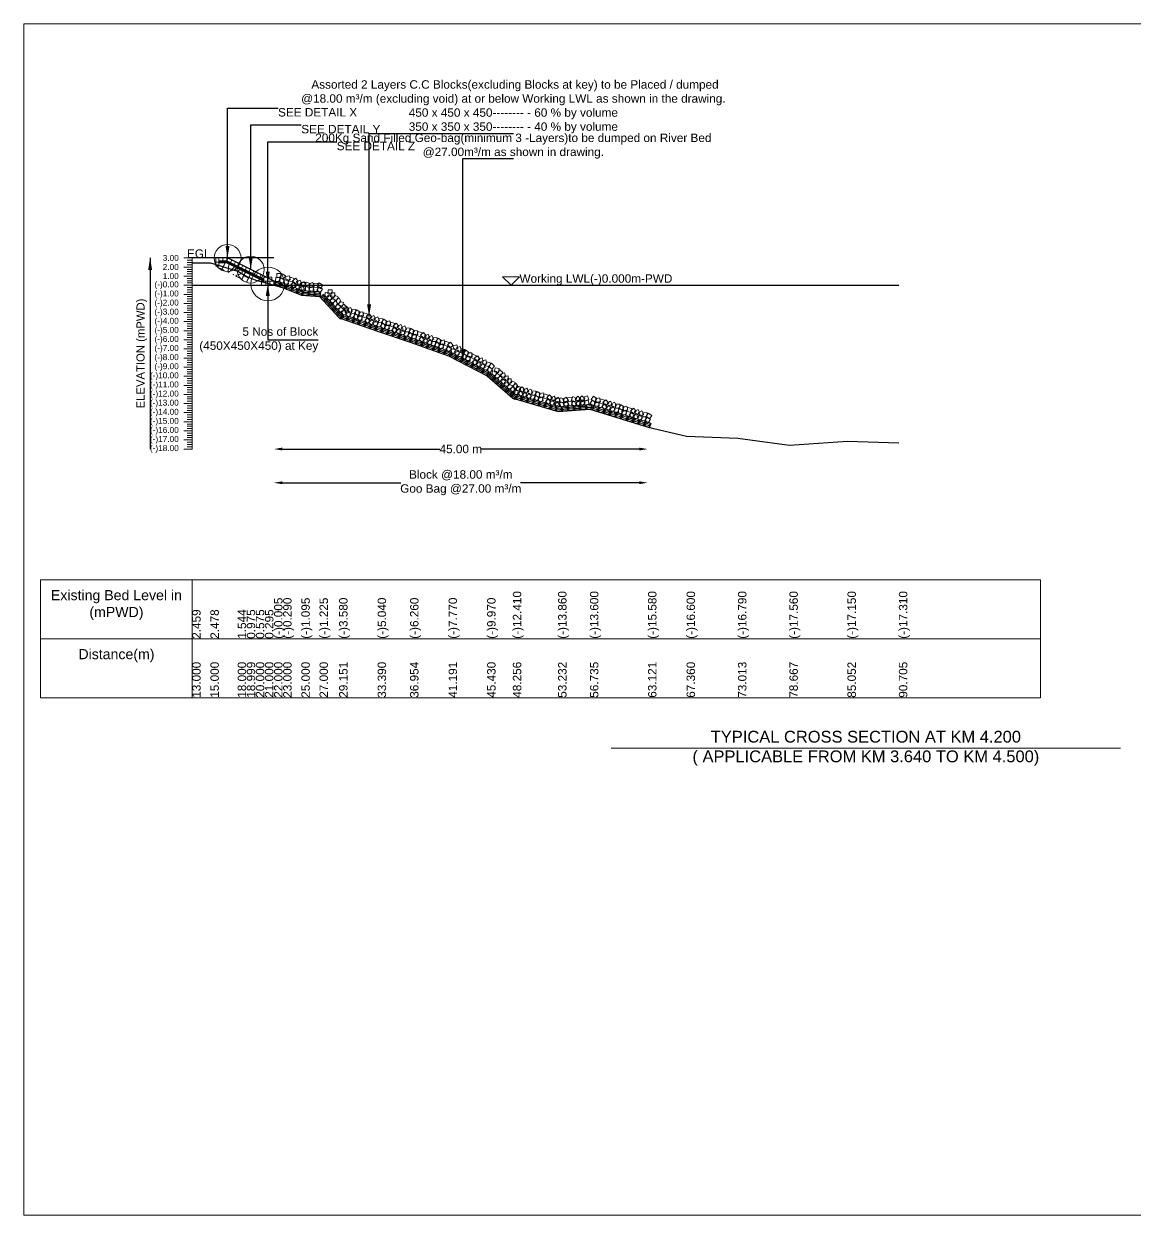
# Model space of a CAD drawing. Header units: inches. Extents: x 89000 to 845029, y -7071 to 0.
# Drawn here: x 295000 to 301599, y -7071 to 0 of the extents above; entities that cross this region are included whole.
import ezdxf

# ---------------------------------------------------------------- set-up
doc = ezdxf.new("R2010")
doc.units = ezdxf.units.IN
doc.header["$LTSCALE"] = 7
doc.header["$MEASUREMENT"] = 0
doc.header["$PDMODE"] = 3
for name, color, linetype, lineweight in [('Cross section Data Border', 7, 'Continuous', 9), ('Cross Section Labels', 7, 'Continuous', 9), ('Existing_Bed_Level for Xsection', 7, 'Continuous', 25), ('Long Section Labels', 7, 'Continuous', 9)]:
    doc.layers.add(name, color=color, linetype=linetype, lineweight=lineweight)
doc.styles.get("Standard").update_dxf_attribs({"font": 'arial.ttf'})
doc.dimstyles.new('Appron Lebeling Style', dxfattribs={"dimtxt": 50, "dimasz": 50, "dimexe": 0.18, "dimexo": 0.0625, "dimgap": 0.09, "dimtad": 0, "dimtih": 1, "dimtoh": 1, "dimdec": 4, "dimzin": 0, "dimdsep": 46, "dimtxsty": 'Standard', "dimcen": 0.09, "dimse1": 1, "dimse2": 1, "dimadec": 0, "dimazin": 0, "dimtfac": 1, "dimtdec": 4, "dimtofl": 0, "dimtmove": 0, "dimatfit": 3, "dimfxl": 1, "dimtolj": 1, "dimtzin": 0, "dimarcsym": 0})
doc.dimstyles.get("Standard").update_dxf_attribs({"dimtxt": 0.18, "dimasz": 0.18, "dimexe": 0.18, "dimexo": 0.0625, "dimgap": 0.09, "dimtad": 0, "dimtih": 1, "dimtoh": 1, "dimdec": 4, "dimzin": 0, "dimdsep": 46, "dimtxsty": 'Standard', "dimcen": 0.09, "dimadec": 0, "dimazin": 0, "dimtfac": 1, "dimtdec": 4, "dimtofl": 0, "dimtmove": 0, "dimatfit": 3, "dimfxl": 1, "dimtolj": 1, "dimtzin": 0, "dimarcsym": 0})

# ---------------------------------------------------------------- blocks, each defined once
blk = doc.blocks.new('*D65')
at = {"layer": 'Cross Section Labels', "color": 0, "lineweight": -2, "transparency": 16777216}
for p, q in [((296535.1, -2523.8), (297471, -2523.8)), ((298654.1, -2523.8), (297718.2, -2523.8))]:
    blk.add_line(p, q, dxfattribs=at)
at = {"layer": 'Cross Section Labels', "color": 0, "transparency": 16777216}
for points in [[(296535.1, -2515.4), (296535.1, -2532.1), (296485.1, -2523.8)], [(298654.1, -2515.4), (298654.1, -2532.1), (298704.1, -2523.8)]]:
    blk.add_solid(points, dxfattribs=at)
at = {"layer": 'Defpoints', "color": 0, "transparency": 16777216}
for p in [(296485.1, -1551.8), (298704.1, -2392.3), (298704.1, -2523.8)]:
    blk.add_point(p, dxfattribs=at)
at = {"layer": 'Cross Section Labels', "color": 0, "transparency": 16777216, "insert": (297594.6, -2523.8), "char_height": 50, "attachment_point": 5}
blk.add_mtext('\\A1;45.00 m', dxfattribs=at)
blk = doc.blocks.new('*D66')
at = {"layer": 'Cross Section Labels', "color": 0, "lineweight": -2, "transparency": 16777216}
for p, q in [((296535.1, -2723.8), (297239, -2723.8)), ((298654.1, -2723.8), (297950.2, -2723.8))]:
    blk.add_line(p, q, dxfattribs=at)
at = {"layer": 'Cross Section Labels', "color": 0, "transparency": 16777216}
for points in [[(296535.1, -2715.4), (296535.1, -2732.1), (296485.1, -2723.8)], [(298654.1, -2715.4), (298654.1, -2732.1), (298704.1, -2723.8)]]:
    blk.add_solid(points, dxfattribs=at)
at = {"layer": 'Defpoints', "color": 0, "transparency": 16777216}
for p in [(296485.1, -1551.8), (298704.1, -2392.3), (298704.1, -2723.8)]:
    blk.add_point(p, dxfattribs=at)
at = {"layer": 'Cross Section Labels', "color": 0, "transparency": 16777216, "insert": (297594.6, -2723.8), "char_height": 50, "attachment_point": 5}
blk.add_mtext('\\A1;Block @18.00 m³/m ^JGoo Bag @27.00 m³/m ', dxfattribs=at)

msp = doc.modelspace()

# ---------------------------------------------------------------- linework, layer by layer
at = {"layer": 'Cross section Data Border'}
msp.add_lwpolyline([(295100, -3300), (301036.50178, -3300), (301036.50178, -4000), (295100, -4000)], close=True, dxfattribs=at)
for points in [[(296000, -3300), (296000, -4000)], [(295100, -3650), (301036.50178, -3650)]]:
    msp.add_lwpolyline(points, dxfattribs=at)
at = {"layer": 'Cross Section Labels'}
for points in [[(295000, 0), (305000, 0), (305000, -7071), (295000, -7071)], [(297893.0792, -1551.76), (297943.0792, -1501.76), (297843.0792, -1501.76)]]:
    msp.add_lwpolyline(points, close=True, dxfattribs=at)
msp.add_lwpolyline([(298488, -4300), (300000, -4300), (301512, -4300)], dxfattribs=at)
for centre, radius in [((296209.6792, -1389.76), 80), ((296347.3792, -1458.61), 80), ((296448.6292, -1543.66), 100)]:
    msp.add_circle(centre, radius, dxfattribs=at)
at = {"layer": 'Existing_Bed_Level for Xsection'}
for points in [[(296485.0792, -1389.76), (296000, -1389.76)], [(296533.6792, -1551.76), (296213.09976, -1391.47028), (296209.6792, -1389.76), (296205.8549, -1389.76), (296157.2549, -1389.76)], [(296157.2549, -1405.96), (296205.8549, -1405.96), (296424.3292, -1515.19715)], [(296157.2549, -1411.36), (296204.58013, -1411.36), (296424.3292, -1521.23453)], [(296000, -1418.974), (296107.99087, -1417.948), (296269.99705, -1468.384), (296323.97262, -1499.11), (296377.98792, -1520.71), (296432.00322, -1535.83), (296485.97879, -1552.03), (296539.99409, -1567.42), (296647.98497, -1610.89), (296755.97584, -1617.91), (296872.13984, -1745.08), (297101.06518, -1823.92), (297293.50124, -1889.8), (297522.32215, -1971.34), (297751.19564, -2090.14), (297903.80034, -2221.9), (298172.53332, -2300.2), (298361.69239, -2286.16), (298706.55083, -2393.08), (298935.4654, -2448.16), (299240.71882, -2458.42), (299546.00339, -2500), (299890.82271, -2477.86), (300196.0708, -2486.5)], [(296157.2549, -1416.76), (296203.30537, -1416.76), (296424.3292, -1527.27192)], [(296000, -1551.76), (300196.0708, -1551.76)]]:
    msp.add_lwpolyline(points, dxfattribs=at)
at = {"layer": 'Long Section Labels'}
for points in [[(296000, -1389.76), (295950, -1389.76)], [(296000, -1403.26), (295970, -1403.26)], [(296000, -2523.76), (296000, -2469.76), (296000, -2415.76), (296000, -2361.76), (296000, -2307.76), (296000, -2253.76), (296000, -2199.76), (296000, -2145.76), (296000, -2091.76), (296000, -2037.76), (296000, -1983.76), (296000, -1929.76), (296000, -1875.76), (296000, -1821.76), (296000, -1767.76), (296000, -1713.76), (296000, -1659.76), (296000, -1605.76), (296000, -1551.76), (296000, -1497.76), (296000, -1443.76), (296000, -1389.76)], [(296000, -1443.76), (295950, -1443.76)], [(296000, -1416.76), (295970, -1416.76)], [(296000, -1430.26), (295970, -1430.26)], [(296000, -1457.26), (295970, -1457.26)], [(296000, -1470.76), (295970, -1470.76)], [(296000, -1484.26), (295970, -1484.26)], [(296000, -1497.76), (295950, -1497.76)], [(296000, -1551.76), (295950, -1551.76)], [(296000, -1511.26), (295970, -1511.26)], [(296000, -1524.76), (295970, -1524.76)], [(296000, -1538.26), (295970, -1538.26)], [(296000, -1605.76), (295950, -1605.76)], [(296000, -1565.26), (295970, -1565.26)], [(296000, -1578.76), (295970, -1578.76)], [(296000, -1592.26), (295970, -1592.26)], [(296000, -1619.26), (295970, -1619.26)], [(296000, -1659.76), (295950, -1659.76)], [(296000, -1632.76), (295970, -1632.76)], [(296000, -1646.26), (295970, -1646.26)], [(296000, -1673.26), (295970, -1673.26)], [(296000, -1686.76), (295970, -1686.76)], [(296000, -1713.76), (295950, -1713.76)], [(296000, -1700.26), (295970, -1700.26)], [(296000, -1727.26), (295970, -1727.26)], [(296000, -1740.76), (295970, -1740.76)], [(296000, -1754.26), (295970, -1754.26)], [(296000, -1767.76), (295950, -1767.76)], [(296000, -1821.76), (295950, -1821.76)], [(296000, -1781.26), (295970, -1781.26)], [(296000, -1794.76), (295970, -1794.76)], [(296000, -1808.26), (295970, -1808.26)], [(296000, -1835.26), (295970, -1835.26)], [(296000, -1875.76), (295950, -1875.76)], [(296000, -1848.76), (295970, -1848.76)], [(296000, -1862.26), (295970, -1862.26)], [(296000, -1889.26), (295970, -1889.26)], [(296000, -1902.76), (295970, -1902.76)], [(296000, -1929.76), (295950, -1929.76)], [(296000, -1916.26), (295970, -1916.26)], [(296000, -1943.26), (295970, -1943.26)], [(296000, -1956.76), (295970, -1956.76)], [(296000, -1970.26), (295970, -1970.26)], [(296000, -1983.76), (295950, -1983.76)], [(296000, -2037.76), (295950, -2037.76)], [(296000, -1997.26), (295970, -1997.26)], [(296000, -2010.76), (295970, -2010.76)], [(296000, -2024.26), (295970, -2024.26)], [(296000, -2091.76), (295950, -2091.76)], [(296000, -2051.26), (295970, -2051.26)], [(296000, -2064.76), (295970, -2064.76)], [(296000, -2078.26), (295970, -2078.26)], [(296000, -2105.26), (295970, -2105.26)], [(296000, -2118.76), (295970, -2118.76)], [(296000, -2145.76), (295950, -2145.76)], [(296000, -2132.26), (295970, -2132.26)], [(296000, -2159.26), (295970, -2159.26)], [(296000, -2172.76), (295970, -2172.76)], [(296000, -2186.26), (295970, -2186.26)], [(296000, -2199.76), (295950, -2199.76)], [(296000, -2253.76), (295950, -2253.76)], [(296000, -2213.26), (295970, -2213.26)], [(296000, -2226.76), (295970, -2226.76)], [(296000, -2240.26), (295970, -2240.26)], [(296000, -2307.76), (295950, -2307.76)], [(296000, -2267.26), (295970, -2267.26)], [(296000, -2280.76), (295970, -2280.76)], [(296000, -2294.26), (295970, -2294.26)], [(296000, -2321.26), (295970, -2321.26)], [(296000, -2361.76), (295950, -2361.76)], [(296000, -2334.76), (295970, -2334.76)], [(296000, -2348.26), (295970, -2348.26)], [(296000, -2375.26), (295970, -2375.26)], [(296000, -2388.76), (295970, -2388.76)], [(296000, -2402.26), (295970, -2402.26)], [(296000, -2415.76), (295950, -2415.76)], [(296000, -2469.76), (295950, -2469.76)], [(296000, -2429.26), (295970, -2429.26)], [(296000, -2442.76), (295970, -2442.76)], [(296000, -2456.26), (295970, -2456.26)], [(296000, -2523.76), (295950, -2523.76)], [(296000, -2483.26), (295970, -2483.26)], [(296000, -2496.76), (295970, -2496.76)], [(296000, -2510.26), (295970, -2510.26)]]:
    msp.add_lwpolyline(points, dxfattribs=at)
for points in [[(296157.2549, -1389.76), (296141.0549, -1389.76), (296141.0549, -1414.06), (296157.2549, -1414.06)], [(296157.2549, -1414.06), (296141.0549, -1414.06), (296141.0549, -1438.36), (296157.2549, -1438.36)], [(296181.5549, -1389.76), (296157.2549, -1389.76), (296157.2549, -1405.96), (296181.5549, -1405.96)], [(296205.8549, -1389.76), (296181.5549, -1389.76), (296181.5549, -1405.96), (296205.8549, -1405.96)], [(296234.83434, -1402.33757), (296213.09976, -1391.47028), (296205.8549, -1405.96), (296227.58948, -1416.82729)], [(296256.56892, -1413.20486), (296234.83434, -1402.33757), (296227.58948, -1416.82729), (296249.32406, -1427.69458)], [(296278.3035, -1424.07215), (296256.56892, -1413.20486), (296249.32406, -1427.69458), (296271.05864, -1438.56187)], [(296300.03808, -1434.93944), (296278.3035, -1424.07215), (296271.05864, -1438.56187), (296292.79322, -1449.42916)], [(296321.77266, -1445.80673), (296300.03808, -1434.93944), (296292.79322, -1449.42916), (296314.5278, -1460.29645)], [(296343.50724, -1456.67402), (296321.77266, -1445.80673), (296314.5278, -1460.29645), (296336.26238, -1471.16374)], [(296365.24183, -1467.54131), (296343.50724, -1456.67402), (296336.26238, -1471.16374), (296357.99697, -1482.03103)], [(296386.97641, -1478.4086), (296365.24183, -1467.54131), (296357.99697, -1482.03103), (296379.73155, -1492.89832)], [(296408.71099, -1489.27589), (296386.97641, -1478.4086), (296379.73155, -1492.89832), (296401.46613, -1503.76561)], [(296526.63227, -1481.60166), (296502.33521, -1481.22345), (296501.95701, -1505.52051), (296526.25407, -1505.89871)], [(296554.33067, -1496.03796), (296533.48291, -1483.55353), (296520.99848, -1504.40129), (296541.84624, -1516.88572)], [(296430.44557, -1500.14318), (296408.71099, -1489.27589), (296401.46613, -1503.76561), (296423.20071, -1514.6329)], [(296436.4792, -1527.46), (296412.1792, -1527.46), (296412.1792, -1551.76), (296436.4792, -1551.76)], [(296448.6292, -1503.16), (296424.3292, -1503.16), (296424.3292, -1527.46), (296448.6292, -1527.46)], [(296460.7792, -1527.46), (296436.4792, -1527.46), (296436.4792, -1551.76), (296460.7792, -1551.76)], [(296472.9292, -1503.16), (296448.6292, -1503.16), (296448.6292, -1527.46), (296472.9292, -1527.46)], [(296485.0792, -1527.46), (296460.7792, -1527.46), (296460.7792, -1551.76), (296485.0792, -1551.76)], [(296519.97372, -1504.97159), (296495.67667, -1504.59339), (296495.29847, -1528.89044), (296519.59552, -1529.26865)], [(296547.67212, -1519.40789), (296526.82436, -1506.92347), (296514.33993, -1527.77123), (296535.18769, -1540.25565)], [(296568.52845, -1518.23263), (296544.46726, -1521.63101), (296547.86564, -1545.6922), (296571.92684, -1542.29382)], [(296577.60247, -1495.6904), (296553.54128, -1499.08878), (296556.93966, -1523.14997), (296581.00085, -1519.75159)], [(296596.5474, -1534.30232), (296574.00517, -1525.22831), (296564.93116, -1547.77054), (296587.47339, -1556.84456)], [(296605.62142, -1511.76009), (296583.07919, -1502.68608), (296574.00517, -1525.22831), (296596.5474, -1534.30232)], [(296620.34004, -1552.17239), (296605.34345, -1533.05192), (296586.22298, -1548.04851), (296601.21957, -1567.16898)], [(296629.41406, -1529.63015), (296614.41747, -1510.50969), (296595.297, -1525.50628), (296610.29359, -1544.62674)], [(296632.24639, -1543.24725), (296609.88654, -1552.76182), (296619.4011, -1575.12167), (296641.76096, -1565.60711)], [(296641.32041, -1520.70502), (296618.96055, -1530.21959), (296628.47512, -1552.57944), (296650.83497, -1543.06487)], [(296664.3083, -1574.66843), (296654.77593, -1552.31616), (296632.42366, -1561.84853), (296641.95603, -1584.2008)], [(296673.38231, -1552.1262), (296663.84994, -1529.77393), (296641.49767, -1539.30629), (296651.03004, -1561.65856)], [(296670.38733, -1533.30743), (296646.55774, -1538.06567), (296651.31599, -1561.89526), (296675.14557, -1557.13702)], [(296700.50862, -1541.57278), (296677.4956, -1533.76951), (296669.69233, -1556.78253), (296692.70535, -1564.5858)], [(296714.87352, -1534.4835), (296693.07883, -1545.22974), (296703.82507, -1567.02442), (296725.61976, -1556.27818)], [(296746.51068, -1540.99401), (296722.26186, -1539.4177), (296720.68555, -1563.66652), (296744.93437, -1565.24283)], [(296774.69566, -1550.53528), (296754.47564, -1537.05785), (296740.99822, -1557.27787), (296761.21823, -1570.75529)], [(296668.81102, -1557.55625), (296644.98144, -1562.31449), (296649.73968, -1586.14408), (296673.56927, -1581.38584)], [(296698.93231, -1565.8216), (296675.9193, -1558.01833), (296668.11603, -1581.03135), (296691.12905, -1588.83462)], [(296713.29721, -1558.73232), (296691.50253, -1569.47856), (296702.24877, -1591.27324), (296724.04345, -1580.527)], [(296744.93437, -1565.24283), (296720.68555, -1563.66652), (296719.10925, -1587.91534), (296743.35807, -1589.49165)], [(296773.11935, -1574.7841), (296752.89934, -1561.30667), (296739.42191, -1581.52669), (296759.64192, -1595.00411)], [(296812.81943, -1595.81281), (296788.54469, -1594.70518), (296787.43706, -1618.97992), (296811.7118, -1620.08756)], [(296828.11067, -1638.01985), (296829.19897, -1613.74424), (296804.92336, -1612.65593), (296803.83505, -1636.93155)], [(296830.76096, -1579.42405), (296806.48622, -1578.31641), (296805.37859, -1602.59116), (296829.65333, -1603.69879)], [(296846.0522, -1621.63109), (296847.1405, -1597.35547), (296822.86488, -1596.26717), (296821.77658, -1620.54279)], [(296867.62776, -1623.19455), (296847.1512, -1610.11019), (296834.06685, -1630.58676), (296854.54341, -1643.67111)], [(296849.68624, -1639.58331), (296829.20967, -1626.49896), (296816.12532, -1646.97553), (296836.60189, -1660.05988)], [(296865.67282, -1666.41682), (296854.49042, -1644.84267), (296832.91627, -1656.02507), (296844.09867, -1677.59922)], [(296880.94169, -1671.2614), (296857.78224, -1663.90409), (296850.42494, -1687.06354), (296873.58439, -1694.42085)], [(296883.61435, -1650.02806), (296872.43195, -1628.4539), (296850.8578, -1639.6363), (296862.04019, -1661.21045)], [(296899.23722, -1697.88038), (296882.84846, -1679.93885), (296864.90693, -1696.32762), (296881.2957, -1714.26914)], [(296898.88321, -1654.87263), (296875.72376, -1647.51533), (296868.36646, -1670.67478), (296891.52591, -1678.03208)], [(296917.17875, -1681.49161), (296900.78998, -1663.55008), (296882.84846, -1679.93885), (296899.23722, -1697.88038)], [(296917.37101, -1674.80563), (296895.52546, -1685.4481), (296906.16793, -1707.29364), (296928.01348, -1696.65117)], [(296930.88517, -1707.90302), (296925.64864, -1684.17395), (296901.91957, -1689.41049), (296907.1561, -1713.13956)], [(296950.99358, -1704.55086), (296940.33372, -1682.71379), (296918.49665, -1693.37366), (296929.15652, -1715.21072)], [(296970.68709, -1695.60016), (296946.44604, -1693.90855), (296944.75443, -1718.1496), (296968.99548, -1719.84121)], [(296912.94365, -1724.29179), (296907.70711, -1700.56272), (296883.97804, -1705.79925), (296889.21458, -1729.52832)], [(296909.45838, -1697.78127), (296887.61284, -1708.42374), (296898.25531, -1730.26929), (296920.10085, -1719.62682)], [(296943.08096, -1727.52651), (296932.42109, -1705.68944), (296910.58403, -1716.3493), (296921.24389, -1738.18637)], [(296962.77447, -1718.57581), (296938.53342, -1716.8842), (296936.84181, -1741.12525), (296961.08286, -1742.81686)], [(296989.65163, -1734.48889), (296969.50953, -1720.89531), (296955.91594, -1741.03741), (296976.05805, -1754.631)], [(296997.56426, -1711.51324), (296977.42215, -1697.91966), (296963.82857, -1718.06177), (296983.97067, -1731.65535)], [(297005.37722, -1731.43698), (296981.52064, -1736.05799), (296986.14165, -1759.91457), (297009.99823, -1755.29356)], [(297013.28984, -1708.46134), (296989.43327, -1713.08234), (296994.05427, -1736.93892), (297017.91085, -1732.31791)], [(297034.17922, -1746.05689), (297011.20357, -1738.14426), (297003.29095, -1761.11991), (297026.2666, -1769.03253)], [(297042.09184, -1723.08124), (297019.11619, -1715.16862), (297011.20357, -1738.14426), (297034.17922, -1746.05689)], [(297058.85222, -1762.69035), (297042.90005, -1744.35954), (297024.56925, -1760.3117), (297040.52141, -1778.64251)], [(297066.76484, -1739.7147), (297050.81268, -1721.38389), (297032.48187, -1737.33605), (297048.43403, -1755.66686)], [(297070.28792, -1753.16964), (297048.44237, -1763.81211), (297059.08484, -1785.65765), (297080.93039, -1775.01518)], [(297078.20054, -1730.19399), (297056.355, -1740.83646), (297066.99746, -1762.68201), (297088.84301, -1752.03954)], [(297103.91049, -1782.91487), (297093.25063, -1761.07781), (297071.41356, -1771.73767), (297082.07343, -1793.57473)], [(297111.82311, -1759.93922), (297101.16325, -1738.10216), (297079.32619, -1748.76202), (297089.98605, -1770.59908)], [(297131.51663, -1750.98853), (297107.27558, -1749.29692), (297105.58397, -1773.53796), (297129.82502, -1775.22957)], [(297158.28943, -1766.79687), (297138.1225, -1753.24014), (297124.56577, -1773.40707), (297144.7327, -1786.9638)], [(297174.00941, -1763.71621), (297150.16132, -1768.38083), (297154.82595, -1792.22892), (297178.67403, -1787.5643)], [(297123.604, -1773.96417), (297099.36295, -1772.27256), (297097.67135, -1796.51361), (297121.91239, -1798.20522)], [(297150.41883, -1789.78695), (297130.2519, -1776.23022), (297116.69517, -1796.39715), (297136.8621, -1809.95388)], [(297166.13881, -1786.70629), (297142.29073, -1791.37091), (297146.95535, -1815.219), (297170.80344, -1810.55438)], [(297194.9675, -1801.2735), (297171.97742, -1793.4029), (297164.10682, -1816.39298), (297187.0969, -1824.26358)], [(297202.83809, -1778.28342), (297179.84801, -1770.41282), (297171.97742, -1793.4029), (297194.9675, -1801.2735)], [(297219.67087, -1817.86181), (297203.68521, -1799.5602), (297185.38361, -1815.54586), (297201.36926, -1833.84747)], [(297227.54147, -1794.87173), (297211.55581, -1776.57013), (297193.2542, -1792.55578), (297209.23986, -1810.85739)], [(297231.08914, -1808.32021), (297209.26309, -1819.00261), (297219.94549, -1840.82865), (297241.77154, -1830.14625)], [(297238.95974, -1785.33013), (297217.13369, -1796.01253), (297227.81609, -1817.83858), (297249.64214, -1807.15618)], [(297264.76605, -1838.0039), (297254.06627, -1816.18637), (297232.24874, -1826.88615), (297242.94852, -1848.70368)], [(297272.63665, -1815.01383), (297261.93687, -1793.19629), (297240.11934, -1803.89607), (297250.81911, -1825.7136)], [(297284.44317, -1829.01721), (297260.19906, -1827.36993), (297258.55179, -1851.61403), (297282.79589, -1853.26131)], [(297292.31376, -1806.02713), (297268.06966, -1804.37985), (297266.42238, -1828.62396), (297290.66648, -1830.27123)], [(297311.34938, -1844.88112), (297291.18245, -1831.32439), (297277.62572, -1851.49132), (297297.79266, -1865.04805)], [(297319.21998, -1821.89104), (297299.05305, -1808.33431), (297285.49632, -1828.50124), (297305.66325, -1842.05797)], [(297335.82253, -1819.33297), (297311.91809, -1823.69966), (297316.28478, -1847.60409), (297340.18922, -1843.2374)], [(297364.4672, -1834.25876), (297341.57712, -1826.10191), (297333.42027, -1848.99199), (297356.31035, -1857.14884)], [(297388.96166, -1851.15402), (297373.20562, -1832.65438), (297354.70597, -1848.41043), (297370.46202, -1866.91007)], [(297327.66568, -1842.22305), (297303.76124, -1846.58974), (297308.12793, -1870.49417), (297332.03237, -1866.12748)], [(297356.31035, -1857.14884), (297333.42027, -1848.99199), (297325.26342, -1871.88208), (297348.1535, -1880.03892)], [(297380.80482, -1874.04411), (297365.04877, -1855.54446), (297346.54912, -1871.30051), (297362.30517, -1889.80015)], [(297392.34126, -1864.64572), (297370.38362, -1875.05495), (297380.79284, -1897.01259), (297402.75048, -1886.60336)], [(297400.4981, -1841.75564), (297378.54046, -1852.16487), (297388.94969, -1874.12251), (297410.90733, -1863.71328)], [(297425.64516, -1894.74732), (297415.21845, -1872.79797), (297393.26911, -1883.22468), (297403.69582, -1905.17403)], [(297433.80201, -1871.85724), (297423.3753, -1849.90789), (297401.42595, -1860.3346), (297411.85266, -1882.28395)], [(297445.43287, -1886.00685), (297421.21121, -1884.05719), (297419.26155, -1908.27885), (297443.48321, -1910.22851)], [(297453.58972, -1863.11677), (297429.36806, -1861.16711), (297427.4184, -1885.38877), (297451.64006, -1887.33843)], [(297472.13905, -1902.20525), (297452.14285, -1888.39794), (297438.33554, -1908.39414), (297458.33174, -1922.20145)], [(297480.2959, -1879.31517), (297460.2997, -1865.50786), (297446.49239, -1885.50406), (297466.48859, -1899.31137)], [(297487.89625, -1899.32098), (297463.99181, -1903.68767), (297468.35851, -1927.59211), (297492.26294, -1923.22542)], [(297496.0531, -1876.4309), (297472.14866, -1880.79759), (297476.51535, -1904.70203), (297500.41979, -1900.33533)], [(297516.54092, -1914.24677), (297493.65084, -1906.08993), (297485.49399, -1928.98001), (297508.38408, -1937.13686)], [(297524.69777, -1891.35669), (297501.80769, -1883.19985), (297493.65084, -1906.08993), (297516.54092, -1914.24677)], [(297549.19224, -1908.25196), (297533.43619, -1889.75231), (297514.93654, -1905.50836), (297530.69259, -1924.00801)], [(297570.23267, -1904.75227), (297547.06309, -1912.07761), (297554.38843, -1935.24719), (297577.55801, -1927.92184)], [(297541.03539, -1931.14204), (297525.27934, -1912.64239), (297506.77969, -1928.39844), (297522.53574, -1946.89809)], [(297559.03769, -1926.31989), (297535.86811, -1933.64524), (297543.19345, -1956.81481), (297566.36303, -1949.48947)], [(297587.93696, -1960.6723), (297580.59317, -1937.50857), (297557.42943, -1944.85236), (297564.77322, -1968.0161)], [(297599.13194, -1939.10468), (297591.78815, -1915.94094), (297568.62441, -1923.28473), (297575.9682, -1946.44847)], [(297608.72977, -1954.70501), (297584.99852, -1949.47836), (297579.77187, -1973.20961), (297603.50312, -1978.43626)], [(297619.92475, -1933.13738), (297596.1935, -1927.91074), (297590.96685, -1951.64199), (297614.6981, -1956.86863)], [(297632.98404, -1974.38592), (297615.05208, -1957.98669), (297598.65285, -1975.91866), (297616.58481, -1992.31789)], [(297644.17902, -1952.8183), (297626.24706, -1936.41907), (297609.84783, -1954.35103), (297627.77979, -1970.75026)], [(297648.98712, -1973.67207), (297624.71088, -1974.74621), (297625.78502, -1999.02246), (297650.06126, -1997.94832)], [(297660.1821, -1952.10445), (297635.90585, -1953.17859), (297636.97999, -1977.45484), (297661.25624, -1976.3807)], [(297686.52998, -1970.7883), (297664.96235, -1959.59332), (297653.76737, -1981.16094), (297675.335, -1992.35592)], [(297708.4983, -1990.85872), (297695.40541, -1970.3876), (297674.9343, -1983.48048), (297688.02718, -2003.9516)], [(297675.335, -1992.35592), (297653.76737, -1981.16094), (297642.57239, -2002.72857), (297664.14002, -2013.92355)], [(297697.30332, -2012.42634), (297684.21044, -1991.95523), (297663.73932, -2005.04811), (297676.8322, -2025.51922)], [(297710.01106, -2004.68474), (297686.84148, -2012.01009), (297694.16683, -2035.17966), (297717.33641, -2027.85432)], [(297721.20604, -1983.11712), (297698.03646, -1990.44246), (297705.36181, -2013.61204), (297728.53138, -2006.2867)], [(297738.91033, -2039.03716), (297731.56654, -2015.87342), (297708.40281, -2023.21721), (297715.7466, -2046.38095)], [(297750.10531, -2017.46953), (297742.76152, -1994.30579), (297719.59778, -2001.64959), (297726.94158, -2024.81332)], [(297759.70314, -2033.06986), (297735.97189, -2027.84321), (297730.74525, -2051.57446), (297754.4765, -2056.80111)], [(297770.89812, -2011.50224), (297747.16687, -2006.27559), (297741.94023, -2030.00684), (297765.67147, -2035.23348)], [(297783.95742, -2052.75077), (297766.02545, -2036.35154), (297749.62622, -2054.28351), (297767.55819, -2070.68274)], [(297795.15239, -2031.18315), (297777.22043, -2014.78392), (297760.8212, -2032.71588), (297778.75317, -2049.11511)], [(297823.33269, -2045.95832), (297799.46644, -2041.38751), (297794.89564, -2065.25376), (297818.76188, -2069.82457)], [(297807.45214, -2064.35121), (297783.58589, -2059.7804), (297779.01509, -2083.64664), (297802.88133, -2088.21745)], [(297828.76321, -2088.62331), (297810.37033, -2072.74276), (297794.48978, -2091.13564), (297812.88266, -2107.01619)], [(297844.64376, -2070.23042), (297826.25088, -2054.34987), (297810.37033, -2072.74276), (297828.76321, -2088.62331)], [(297845.49277, -2113.23124), (297837.4906, -2090.28663), (297814.54599, -2098.2888), (297822.54816, -2121.23341)], [(297861.37332, -2094.83836), (297853.37115, -2071.89375), (297830.42654, -2079.89592), (297838.42871, -2102.84053)], [(297859.64669, -2108.63931), (297835.411, -2110.40615), (297837.17784, -2134.64183), (297861.41353, -2132.87499)], [(297875.52723, -2090.24643), (297851.29155, -2092.01327), (297853.05839, -2116.24895), (297877.29407, -2114.48211)], [(297895.6959, -2130.3523), (297893.90976, -2106.11803), (297869.67549, -2107.90417), (297871.46163, -2132.13844)], [(297917.30512, -2129.35686), (297895.42665, -2118.78224), (297884.85204, -2140.66071), (297906.73051, -2151.23533)], [(297879.81535, -2148.74518), (297878.02921, -2124.51092), (297853.79495, -2126.29706), (297855.58108, -2150.53132)], [(297901.42458, -2147.74974), (297879.5461, -2137.17513), (297868.97149, -2159.0536), (297890.84996, -2169.62821)], [(297920.46819, -2172.50755), (297906.81625, -2152.40495), (297886.71365, -2166.05689), (297900.36559, -2186.15949)], [(297936.34873, -2154.11466), (297922.69679, -2134.01206), (297902.59419, -2147.664), (297916.24613, -2167.7666)], [(297936.20233, -2175.51505), (297912.33608, -2170.94424), (297907.76527, -2194.81049), (297931.63152, -2199.38129)], [(297943.46033, -2179.45997), (297920.13045, -2172.6624), (297913.33289, -2195.99228), (297936.66276, -2202.78984)], [(297950.25789, -2156.13009), (297926.92801, -2149.33253), (297920.13045, -2172.6624), (297943.46033, -2179.45997)], [(297952.08288, -2157.12216), (297928.21663, -2152.55136), (297923.64582, -2176.4176), (297947.51207, -2180.98841)], [(297968.90535, -2194.88656), (297952.08936, -2177.34482), (297934.54762, -2194.16081), (297951.36361, -2211.70255)], [(297975.70291, -2171.55668), (297958.88692, -2154.01495), (297941.34518, -2170.83094), (297958.16117, -2188.37267)], [(297979.86953, -2184.82645), (297958.56156, -2196.50808), (297970.24319, -2217.81605), (297991.55116, -2206.13442)], [(297986.66709, -2161.49657), (297965.35912, -2173.1782), (297977.04075, -2194.48617), (297998.34872, -2182.80454)], [(298014.88486, -2212.91885), (298003.18627, -2191.62019), (297981.88761, -2203.31878), (297993.5862, -2224.61744)], [(298021.68243, -2189.58897), (298009.98383, -2168.29031), (297988.68517, -2179.9889), (298000.38377, -2201.28756)], [(298040.92229, -2179.70074), (298016.62791, -2179.17789), (298016.10506, -2203.47226), (298040.39944, -2203.99511)], [(298068.53425, -2194.30169), (298047.76118, -2181.69337), (298035.15286, -2202.46643), (298055.92592, -2215.07476)], [(298084.09471, -2190.4964), (298060.48821, -2196.26034), (298066.25215, -2219.86685), (298089.85865, -2214.1029)], [(298034.12473, -2203.03061), (298009.83035, -2202.50776), (298009.3075, -2226.80214), (298033.60188, -2227.32499)], [(298061.73668, -2217.63157), (298040.96362, -2205.02324), (298028.3553, -2225.79631), (298049.12836, -2238.40463)], [(298077.29715, -2213.82628), (298053.69064, -2219.59022), (298059.45459, -2243.19672), (298083.06109, -2237.43278)], [(298106.76946, -2227.04291), (298083.43959, -2220.24534), (298076.64202, -2243.57522), (298099.9719, -2250.37278)], [(298113.56703, -2203.71303), (298090.23715, -2196.91547), (298083.43959, -2220.24534), (298106.76946, -2227.04291)], [(298132.21448, -2242.4695), (298115.39849, -2224.92776), (298097.85676, -2241.74375), (298114.67275, -2259.28549)], [(298139.01205, -2219.13962), (298122.19605, -2201.59789), (298104.65432, -2218.41388), (298121.47031, -2235.95561)], [(298143.17867, -2232.40939), (298121.8707, -2244.09102), (298133.55233, -2265.39899), (298154.8603, -2253.71736)], [(298149.97623, -2209.07951), (298128.66826, -2220.76114), (298140.34989, -2242.06911), (298161.65786, -2230.38748)], [(298178.194, -2260.50179), (298166.49541, -2239.20313), (298145.19675, -2250.90172), (298156.89534, -2272.20038)], [(298184.99156, -2237.17191), (298173.29297, -2215.87325), (298151.99431, -2227.57184), (298163.6929, -2248.8705)], [(298176.70306, -2220.80118), (298153.76259, -2228.81522), (298161.77663, -2251.75569), (298184.7171, -2243.74165)], [(298178.50174, -2245.03452), (298155.56127, -2253.04856), (298163.57531, -2275.98903), (298186.51578, -2267.97499)], [(298207.67903, -2224.81336), (298183.8068, -2220.27391), (298179.26735, -2244.14614), (298203.13958, -2248.68559)], [(298209.4777, -2249.0467), (298185.60547, -2244.50725), (298181.06602, -2268.37948), (298204.93825, -2272.91893)], [(298220.92312, -2215.80214), (298200.82759, -2229.46448), (298214.48993, -2249.56001), (298234.58546, -2235.89767)], [(298222.7218, -2240.03548), (298202.62627, -2253.69782), (298216.28861, -2273.79335), (298236.38414, -2260.13101)], [(298253.1572, -2217.86639), (298228.92386, -2219.66507), (298230.72253, -2243.89841), (298254.95587, -2242.09973)], [(298254.95587, -2242.09973), (298230.72253, -2243.89841), (298232.52121, -2268.13175), (298256.75455, -2266.33307)], [(298282.39231, -2223.41048), (298260.49996, -2212.86462), (298249.9541, -2234.75696), (298271.84645, -2245.30283)], [(298284.19099, -2247.64382), (298262.29864, -2237.09796), (298251.75278, -2258.9903), (298273.64512, -2269.53617)], [(298289.14151, -2210.14898), (298273.27048, -2228.55008), (298291.67158, -2244.42111), (298307.54261, -2226.02001)], [(298290.94019, -2234.38232), (298275.06916, -2252.78342), (298293.47026, -2268.65445), (298309.34129, -2250.25335)], [(298331.77494, -2224.20769), (298313.36121, -2208.35132), (298297.50483, -2226.76505), (298315.91856, -2242.62142)], [(298333.57361, -2248.44103), (298315.15988, -2232.58466), (298299.30351, -2250.99839), (298317.71724, -2266.85476)], [(298346.33644, -2208.21044), (298323.39597, -2216.22448), (298331.41001, -2239.16495), (298354.35048, -2231.15091)], [(298348.13512, -2232.44378), (298325.19465, -2240.45782), (298333.20869, -2263.39829), (298356.14916, -2255.38425)], [(298396.09506, -2246.28071), (298375.54095, -2233.31853), (298362.57876, -2253.87265), (298383.13288, -2266.83483)], [(298403.29112, -2223.07065), (298382.737, -2210.10847), (298369.77482, -2230.66259), (298390.32894, -2243.62477)], [(298411.71841, -2242.74242), (298388.01667, -2248.1013), (298393.37554, -2271.80304), (298417.07728, -2266.44416)], [(298418.91446, -2219.53236), (298395.21272, -2224.89124), (298400.57159, -2248.59298), (298424.27333, -2243.2341)], [(298440.96009, -2256.46178), (298417.75003, -2249.26573), (298410.55398, -2272.47578), (298433.76403, -2279.67184)], [(298448.15614, -2233.25172), (298424.94608, -2226.05567), (298417.75003, -2249.26573), (298440.96009, -2256.46178)], [(298466.13722, -2272.32181), (298449.62407, -2254.4947), (298431.79696, -2271.00786), (298448.31011, -2288.83496)], [(298473.33327, -2249.11175), (298456.82012, -2231.28465), (298438.99301, -2247.7978), (298455.50616, -2265.62491)], [(298477.27206, -2262.45092), (298455.76719, -2273.76597), (298467.08224, -2295.27085), (298488.58711, -2283.9558)], [(298484.46811, -2239.24087), (298462.96324, -2250.55592), (298474.27829, -2272.06079), (298495.78316, -2260.74574)], [(298518.99727, -2267.92872), (298507.6651, -2246.43287), (298486.16925, -2257.76504), (298497.50142, -2279.2609)], [(298538.40364, -2258.37139), (298514.12178, -2257.43262), (298513.183, -2281.71447), (298537.46486, -2282.65325)], [(298565.76153, -2273.44302), (298545.20741, -2260.48084), (298532.24523, -2281.03495), (298552.79935, -2293.99714)], [(298511.80122, -2291.13878), (298500.46905, -2269.64292), (298478.97319, -2280.9751), (298490.30537, -2302.47095)], [(298531.20758, -2281.58145), (298506.92573, -2280.64267), (298505.98695, -2304.92453), (298530.26881, -2305.86331)], [(298558.56548, -2296.65308), (298538.01136, -2283.69089), (298525.04917, -2304.24501), (298545.60329, -2317.2072)], [(298574.18882, -2293.11479), (298550.48708, -2298.47366), (298555.84595, -2322.1754), (298579.54769, -2316.81653)], [(298581.38487, -2269.90473), (298557.68313, -2275.26361), (298563.042, -2298.96535), (298586.74374, -2293.60647)], [(298603.4305, -2306.83415), (298580.22044, -2299.63809), (298573.02439, -2322.84815), (298596.23445, -2330.04421)], [(298610.62655, -2283.62409), (298587.41649, -2276.42804), (298580.22044, -2299.63809), (298603.4305, -2306.83415)], [(298628.60763, -2322.69418), (298612.09448, -2304.86707), (298594.26737, -2321.38022), (298610.78052, -2339.20733)], [(298635.80368, -2299.48412), (298619.29053, -2281.65701), (298601.46342, -2298.17017), (298617.97658, -2315.99727)], [(298639.74247, -2312.82329), (298618.2376, -2324.13834), (298629.55265, -2345.64322), (298651.05752, -2334.32817)], [(298646.93852, -2289.61323), (298625.43365, -2300.92828), (298636.7487, -2322.43316), (298658.25358, -2311.11811)], [(298674.27163, -2341.51115), (298662.93946, -2320.01529), (298641.4436, -2331.34747), (298652.77578, -2352.84332)], [(298681.46769, -2318.30109), (298670.13551, -2296.80523), (298648.63966, -2308.13741), (298659.97183, -2329.63326)], [(298693.678, -2331.95382), (298669.39614, -2331.01504), (298668.45736, -2355.2969), (298692.73922, -2356.23568)], [(298700.87405, -2308.74376), (298676.59219, -2307.80498), (298675.65341, -2332.08684), (298699.93527, -2333.02562)], [(298728.23194, -2323.81539), (298707.67782, -2310.8532), (298694.71564, -2331.40732), (298715.26976, -2344.36951)], [(298721.03589, -2347.02544), (298700.48177, -2334.06326), (298687.51959, -2354.61738), (298708.07371, -2367.57956)]]:
    msp.add_lwpolyline(points, close=True, dxfattribs=at)
for centre, major_axis in [((296503.61659, -1552.28268), (17.28336, -4.92436)), ((296506.13204, -1543.45404), (17.28336, -4.92436)), ((296508.64749, -1534.6254), (17.28336, -4.92436)), ((296538.18332, -1562.13141), (17.28336, -4.92436)), ((296540.69877, -1553.30276), (17.28336, -4.92436)), ((296543.21422, -1544.47412), (17.28336, -4.92436)), ((296578.94665, -1558.36016), (16.67123, -6.71074)), ((296572.09072, -1575.39207), (16.67123, -6.71074)), ((296575.51868, -1566.87612), (16.67123, -6.71074)), ((296605.43319, -1588.81355), (16.67123, -6.71074)), ((296608.86115, -1580.2976), (16.67123, -6.71074)), ((296612.28911, -1571.78164), (16.67123, -6.71074)), ((296638.77566, -1602.23503), (16.67123, -6.71074)), ((296642.20362, -1593.71907), (16.67123, -6.71074)), ((296645.63158, -1585.20312), (16.67123, -6.71074)), ((296672.39916, -1607.87737), (17.93335, -1.16577)), ((296672.99465, -1598.7167), (17.93335, -1.16577)), ((296673.59015, -1589.55604), (17.93335, -1.16577)), ((296708.26586, -1610.2089), (17.93335, -1.16577)), ((296708.86135, -1601.04824), (17.93335, -1.16577)), ((296709.45685, -1591.88757), (17.93335, -1.16577)), ((296744.13256, -1612.54043), (17.93335, -1.16577)), ((296744.72805, -1603.37977), (17.93335, -1.16577)), ((296745.32354, -1594.2191), (17.93335, -1.16577)), ((296775.39999, -1632.36879), (12.1204, -13.26875)), ((296782.17789, -1626.17748), (12.1204, -13.26875)), ((296788.9558, -1619.98617), (12.1204, -13.26875)), ((296799.64079, -1658.9063), (12.1204, -13.26875)), ((296806.4187, -1652.71499), (12.1204, -13.26875)), ((296813.19661, -1646.52368), (12.1204, -13.26875)), ((296823.8816, -1685.44381), (12.1204, -13.26875)), ((296830.65951, -1679.2525), (12.1204, -13.26875)), ((296837.43742, -1673.06119), (12.1204, -13.26875)), ((296848.1224, -1711.98132), (12.1204, -13.26875)), ((296854.90031, -1705.79001), (12.1204, -13.26875)), ((296861.67822, -1699.5987), (12.1204, -13.26875)), ((296872.36321, -1738.51883), (12.1204, -13.26875)), ((296879.14112, -1732.32752), (12.1204, -13.26875)), ((296885.91903, -1726.13621), (12.1204, -13.26875)), ((296903.1801, -1750.91544), (16.99177, -5.85182)), ((296906.16932, -1742.23575), (16.99177, -5.85182)), ((296909.15853, -1733.55606), (16.99177, -5.85182)), ((296937.16364, -1762.61908), (16.99177, -5.85182)), ((296940.15285, -1753.9394), (16.99177, -5.85182)), ((296943.14207, -1745.25971), (16.99177, -5.85182)), ((296971.14717, -1774.32273), (16.99177, -5.85182)), ((296974.13639, -1765.64305), (16.99177, -5.85182)), ((296977.1256, -1756.96336), (16.99177, -5.85182)), ((297011.10914, -1768.66701), (16.99177, -5.85182)), ((297005.13071, -1786.02638), (16.99177, -5.85182)), ((297008.11992, -1777.34669), (16.99177, -5.85182)), ((297039.11425, -1797.73003), (16.99177, -5.85182)), ((297042.10346, -1789.05034), (16.99177, -5.85182)), ((297045.09267, -1780.37065), (16.99177, -5.85182)), ((297073.09778, -1809.43368), (16.99177, -5.85182)), ((297076.087, -1800.75399), (16.99177, -5.85182)), ((297079.07621, -1792.0743), (16.99177, -5.85182)), ((297107.07622, -1821.12633), (17.00244, -5.82074)), ((297110.04956, -1812.44119), (17.00244, -5.82074)), ((297113.02289, -1803.75605), (17.00244, -5.82074)), ((297141.0811, -1832.76782), (17.00244, -5.82074)), ((297144.05444, -1824.08268), (17.00244, -5.82074)), ((297147.02777, -1815.39754), (17.00244, -5.82074)), ((297175.08598, -1844.40931), (17.00244, -5.82074)), ((297178.05932, -1835.72417), (17.00244, -5.82074)), ((297181.03265, -1827.03902), (17.00244, -5.82074)), ((297215.03753, -1838.68051), (17.00244, -5.82074)), ((297209.09086, -1856.05079), (17.00244, -5.82074)), ((297212.0642, -1847.36565), (17.00244, -5.82074)), ((297243.09574, -1867.69228), (17.00244, -5.82074)), ((297246.06908, -1859.00714), (17.00244, -5.82074)), ((297249.04242, -1850.322), (17.00244, -5.82074)), ((297277.10062, -1879.33376), (17.00244, -5.82074)), ((297280.07396, -1870.64862), (17.00244, -5.82074)), ((297283.0473, -1861.96348), (17.00244, -5.82074)), ((297311.08947, -1891.19482), (16.92849, -6.03244)), ((297314.17095, -1882.54745), (16.92849, -6.03244)), ((297317.25242, -1873.90009), (16.92849, -6.03244)), ((297344.94644, -1903.2597), (16.92849, -6.03244)), ((297348.02792, -1894.61234), (16.92849, -6.03244)), ((297351.1094, -1885.96497), (16.92849, -6.03244)), ((297378.80342, -1915.32459), (16.92849, -6.03244)), ((297381.88489, -1906.67722), (16.92849, -6.03244)), ((297384.96637, -1898.02986), (16.92849, -6.03244)), ((297418.82334, -1910.09474), (16.92849, -6.03244)), ((297412.66039, -1927.38947), (16.92849, -6.03244)), ((297415.74187, -1918.74211), (16.92849, -6.03244)), ((297446.51737, -1939.45435), (16.92849, -6.03244)), ((297449.59884, -1930.80699), (16.92849, -6.03244)), ((297452.68032, -1922.15962), (16.92849, -6.03244)), ((297480.37434, -1951.51924), (16.92849, -6.03244)), ((297483.45582, -1942.87187), (16.92849, -6.03244)), ((297486.53729, -1934.22451), (16.92849, -6.03244)), ((297514.23132, -1963.58412), (16.92849, -6.03244)), ((297517.31279, -1954.93676), (16.92849, -6.03244)), ((297520.39427, -1946.28939), (16.92849, -6.03244)), ((297547.26255, -1979.11417), (15.95046, -8.27931)), ((297551.49177, -1970.9664), (15.95046, -8.27931)), ((297555.72098, -1962.81863), (15.95046, -8.27931)), ((297583.39268, -1987.52501), (15.95046, -8.27931)), ((297587.6219, -1979.37724), (15.95046, -8.27931)), ((297579.16347, -1995.67278), (15.95046, -8.27931)), ((297611.06438, -2012.2314), (15.95046, -8.27931)), ((297615.2936, -2004.08363), (15.95046, -8.27931)), ((297619.52281, -1995.93586), (15.95046, -8.27931)), ((297642.9653, -2028.79002), (15.95046, -8.27931)), ((297647.19451, -2020.64225), (15.95046, -8.27931)), ((297651.42372, -2012.49448), (15.95046, -8.27931)), ((297674.86621, -2045.34864), (15.95046, -8.27931)), ((297679.09542, -2037.20087), (15.95046, -8.27931)), ((297683.32464, -2029.0531), (15.95046, -8.27931)), ((297710.99634, -2053.75948), (15.95046, -8.27931)), ((297715.22555, -2045.61171), (15.95046, -8.27931)), ((297706.76712, -2061.90725), (15.95046, -8.27931)), ((297738.66804, -2078.46587), (15.95046, -8.27931)), ((297742.89725, -2070.3181), (15.95046, -8.27931)), ((297747.12647, -2062.17033), (15.95046, -8.27931)), ((297768.91353, -2099.37362), (13.60256, -11.74455)), ((297774.91285, -2092.42519), (13.60256, -11.74455)), ((297780.91217, -2085.47677), (13.60256, -11.74455)), ((297796.11865, -2122.86271), (13.60256, -11.74455)), ((297802.11797, -2115.91429), (13.60256, -11.74455)), ((297808.11729, -2108.96587), (13.60256, -11.74455)), ((297835.32241, -2132.45496), (13.60256, -11.74455)), ((297823.32377, -2146.35181), (13.60256, -11.74455)), ((297829.32309, -2139.40339), (13.60256, -11.74455)), ((297850.52889, -2169.84091), (13.60256, -11.74455)), ((297856.52821, -2162.89248), (13.60256, -11.74455)), ((297862.52753, -2155.94406), (13.60256, -11.74455)), ((297877.73401, -2193.33), (13.60256, -11.74455)), ((297883.73333, -2186.38158), (13.60256, -11.74455)), ((297889.73264, -2179.43316), (13.60256, -11.74455)), ((297916.93776, -2202.92225), (13.60256, -11.74455)), ((297904.93913, -2216.8191), (13.60256, -11.74455)), ((297910.93844, -2209.87068), (13.60256, -11.74455)), ((297937.23144, -2226.85986), (17.25374, -5.02718)), ((297939.79941, -2218.04635), (17.25374, -5.02718)), ((297942.36737, -2209.23285), (17.25374, -5.02718)), ((297971.73892, -2236.91421), (17.25374, -5.02718)), ((297974.30689, -2228.10071), (17.25374, -5.02718)), ((297976.87485, -2219.2872), (17.25374, -5.02718)), ((298006.2464, -2246.96856), (17.25374, -5.02718)), ((298008.81437, -2238.15506), (17.25374, -5.02718)), ((298011.38233, -2229.34155), (17.25374, -5.02718)), ((298040.75388, -2257.02292), (17.25374, -5.02718)), ((298043.32185, -2248.20941), (17.25374, -5.02718)), ((298045.88981, -2239.3959), (17.25374, -5.02718)), ((298075.26136, -2267.07727), (17.25374, -5.02718)), ((298077.82932, -2258.26376), (17.25374, -5.02718)), ((298080.39729, -2249.45025), (17.25374, -5.02718)), ((298112.3368, -2268.31811), (17.25374, -5.02718)), ((298114.90477, -2259.5046), (17.25374, -5.02718)), ((298149.41225, -2269.55895), (17.25374, -5.02718)), ((298319.3686, -2266.28828), (17.9219, 1.33022)), ((298355.2124, -2263.62784), (17.9219, 1.33022)), ((298109.76884, -2277.13162), (17.25374, -5.02718)), ((298144.27632, -2287.18597), (17.25374, -5.02718)), ((298146.84428, -2278.37246), (17.25374, -5.02718)), ((298175.99339, -2276.93005), (17.9219, 1.33022)), ((298176.67289, -2286.08487), (17.9219, 1.33022)), ((298177.35239, -2295.23969), (17.9219, 1.33022)), ((298211.83719, -2274.26961), (17.9219, 1.33022)), ((298212.51669, -2283.42443), (17.9219, 1.33022)), ((298213.19619, -2292.57924), (17.9219, 1.33022)), ((298247.681, -2271.60917), (17.9219, 1.33022)), ((298248.3605, -2280.76398), (17.9219, 1.33022)), ((298249.04, -2289.9188), (17.9219, 1.33022)), ((298283.5248, -2268.94872), (17.9219, 1.33022)), ((298284.2043, -2278.10354), (17.9219, 1.33022)), ((298284.8838, -2287.25836), (17.9219, 1.33022)), ((298320.0481, -2275.4431), (17.9219, 1.33022)), ((298320.7276, -2284.59791), (17.9219, 1.33022)), ((298355.8919, -2272.78265), (17.9219, 1.33022)), ((298356.5714, -2281.93747), (17.9219, 1.33022)), ((298392.80256, -2290.99986), (17.16513, -5.32188)), ((298395.52106, -2282.23161), (17.16513, -5.32188)), ((298398.23957, -2273.46337), (17.16513, -5.32188)), ((298427.13281, -2301.64362), (17.16513, -5.32188)), ((298429.85132, -2292.87538), (17.16513, -5.32188)), ((298432.56983, -2284.10713), (17.16513, -5.32188)), ((298461.46307, -2312.28738), (17.16513, -5.32188)), ((298464.18158, -2303.51914), (17.16513, -5.32188)), ((298466.90009, -2294.75089), (17.16513, -5.32188)), ((298495.79332, -2322.93114), (17.16513, -5.32188)), ((298498.51183, -2314.1629), (17.16513, -5.32188)), ((298501.23034, -2305.39465), (17.16513, -5.32188)), ((298530.12358, -2333.5749), (17.16513, -5.32188)), ((298532.84209, -2324.80666), (17.16513, -5.32188)), ((298535.5606, -2316.03842), (17.16513, -5.32188)), ((298567.17234, -2335.45042), (17.16513, -5.32188)), ((298569.89085, -2326.68218), (17.16513, -5.32188)), ((298604.22111, -2337.32594), (17.16513, -5.32188)), ((298564.45383, -2344.21867), (17.16513, -5.32188)), ((298598.78409, -2354.86243), (17.16513, -5.32188)), ((298601.5026, -2346.09418), (17.16513, -5.32188)), ((298633.11435, -2365.50619), (17.16513, -5.32188)), ((298635.83286, -2356.73794), (17.16513, -5.32188)), ((298638.55136, -2347.9697), (17.16513, -5.32188)), ((298667.4446, -2376.14995), (17.16513, -5.32188)), ((298670.16311, -2367.38171), (17.16513, -5.32188)), ((298672.88162, -2358.61346), (17.16513, -5.32188)), ((298701.77486, -2386.79371), (17.16513, -5.32188)), ((298704.49337, -2378.02547), (17.16513, -5.32188)), ((298707.21188, -2369.25722), (17.16513, -5.32188))]:
    msp.add_ellipse(centre, major_axis=major_axis, ratio=0.255, dxfattribs=at)

# ---------------------------------------------------------------- texts
at = {"layer": 'Cross section Data Border', "char_height": 60, "width": 800, "attachment_point": 5}
for s, insert in [('Existing Bed Level in (mPWD)', (295550, -3450)), ('Distance(m)', (295550, -3750))]:
    msp.add_mtext(s, dxfattribs=dict(at, insert=insert))
at = {"layer": 'Cross Section Labels'}
for s, insert, char_height, attachment_point in [(' Assorted 2 Layers C.C Blocks(excluding Blocks at key) to be Placed / dumped^J@18.00 m³/m (excluding void) at or below Working LWL as shown in the drawing.^J450 x 450 x 450-------- - 60 % by volume^J350 x 350 x 350-------- - 40 % by volume', (297906.83961, -650), 50, 8), ('SEE DETAIL X', (296509.6792, -500), 50, 1), ('SEE DETAIL Y', (296647.3792, -600), 50, 1), ('200Kg Sand Filled Geo-bag(minimum 3 -Layers)to be dumped on River Bed^J@27.00m³/m as shown in drawing.', (297906.83961, -800), 50, 8), ('SEE DETAIL Z', (296857.9792, -700), 50, 1), ('EGL', (296108.6549, -1389.76), 50, 9), ('Working LWL(-)0.000m-PWD', (297943.0792, -1551.76), 50, 7), ('5 Nos of Block ^J(450X450X450) at Key', (296748.6292, -1875.76), 50, 6), ('TYPICAL CROSS SECTION AT KM 4.200^J( APPLICABLE FROM KM 3.640 TO KM 4.500)', (300000, -4300), 70, 5)]:
    msp.add_mtext(s, dxfattribs=dict(at, insert=insert, char_height=char_height, attachment_point=attachment_point))
at = {"layer": 'Cross Section Labels', "insert": (296266.45443, -1448.33453), "char_height": 50, "attachment_point": 2, "rotation": 333.434948823}
msp.add_mtext('1V:2H', dxfattribs=at)
at = {"layer": 'Long Section Labels', "char_height": 35, "attachment_point": 6}
for s, insert in [('3.00', (295920, -1389.76)), ('2.00', (295920, -1443.76)), ('1.00', (295920, -1497.76)), ('(-)0.00', (295920, -1551.76)), ('(-)1.00', (295920, -1605.76)), ('(-)2.00', (295920, -1659.76)), ('(-)3.00', (295920, -1713.76)), ('(-)4.00', (295920, -1767.76)), ('(-)5.00', (295920, -1821.76)), ('(-)6.00', (295920, -1875.76)), ('(-)7.00', (295920, -1929.76)), ('(-)8.00', (295920, -1983.76)), ('(-)9.00', (295920, -2037.76)), ('(-)10.00', (295920, -2091.76)), ('(-)11.00', (295920, -2145.76)), ('(-)12.00', (295920, -2199.76)), ('(-)13.00', (295920, -2253.76)), ('(-)14.00', (295920, -2307.76)), ('(-)15.00', (295920, -2361.76)), ('(-)16.00', (295920, -2415.76)), ('(-)17.00', (295920, -2469.76)), ('(-)18.00', (295920, -2523.76))]:
    msp.add_mtext(s, dxfattribs=dict(at, insert=insert))
at = {"layer": 'Long Section Labels', "rotation": 90}
for s, insert, char_height, attachment_point in [('ELEVATION (mPWD)', (295700, -1956.76), 48, 5), ('(-)12.410', (297903.80034, -3650), 50, 1), ('(-)13.860', (298172.53332, -3650), 50, 1), ('(-)13.600', (298361.69239, -3650), 50, 1), ('(-)15.580', (298706.55083, -3650), 50, 1), ('(-)16.600', (298935.4654, -3650), 50, 1), ('(-)16.790', (299240.71882, -3650), 50, 1), ('(-)17.560', (299546.00339, -3650), 50, 1), ('(-)17.150', (299890.82271, -3650), 50, 1), ('(-)17.310', (300196.0708, -3650), 50, 1), ('(-)0.005', (296485.97879, -3650), 50, 1), ('(-)0.290', (296539.99409, -3650), 50, 1), ('(-)1.095', (296647.98497, -3650), 50, 1), ('(-)1.225', (296755.97584, -3650), 50, 1), ('(-)3.580', (296872.13984, -3650), 50, 1), ('(-)5.040', (297101.06518, -3650), 50, 1), ('(-)6.260', (297293.50124, -3650), 50, 1), ('(-)7.770', (297522.32215, -3650), 50, 1), ('(-)9.970', (297751.19564, -3650), 50, 1), ('2.459', (296000, -3650), 50, 1), ('2.478', (296107.99087, -3650), 50, 1), ('1.544', (296269.99705, -3650), 50, 1), ('0.975', (296323.97262, -3650), 50, 1), ('0.575', (296377.98792, -3650), 50, 1), ('0.295', (296432.00322, -3650), 50, 1), ('13.000', (296000, -4000), 50, 1), ('15.000', (296107.99087, -4000), 50, 1), ('18.000', (296269.99705, -4000), 50, 1), ('18.999', (296323.97262, -4000), 50, 1), ('20.000', (296377.98792, -4000), 50, 1), ('21.000', (296432.00322, -4000), 50, 1), ('22.000', (296485.97879, -4000), 50, 1), ('23.000', (296539.99409, -4000), 50, 1), ('25.000', (296647.98497, -4000), 50, 1), ('27.000', (296755.97584, -4000), 50, 1), ('29.151', (296872.13984, -4000), 50, 1), ('33.390', (297101.06518, -4000), 50, 1), ('36.954', (297293.50124, -4000), 50, 1), ('41.191', (297522.32215, -4000), 50, 1), ('45.430', (297751.19564, -4000), 50, 1), ('48.256', (297903.80034, -4000), 50, 1), ('53.232', (298172.53332, -4000), 50, 1), ('56.735', (298361.69239, -4000), 50, 1), ('63.121', (298706.55083, -4000), 50, 1), ('67.360', (298935.4654, -4000), 50, 1), ('73.013', (299240.71882, -4000), 50, 1), ('78.667', (299546.00339, -4000), 50, 1), ('85.052', (299890.82271, -4000), 50, 1), ('90.705', (300196.0708, -4000), 50, 1)]:
    msp.add_mtext(s, dxfattribs=dict(at, insert=insert, char_height=char_height, attachment_point=attachment_point))

# ---------------------------------------------------------------- dimensions: what is measured, and where the dimension line sits
at = {"layer": 'Cross Section Labels'}
for base, text, picture, middle in [((298704.12921, -2523.76), '45.00 m', '*D65', (297594.60421, -2523.76)), ((298704.12921, -2723.76), 'Block @18.00 m³/m ^JGoo Bag @27.00 m³/m ', '*D66', (297594.60421, -2723.76))]:
    dim = msp.add_linear_dim(base=base, p1=(296485.0792, -1551.76), p2=(298704.12921, -2392.3292), text=text, dimstyle='Appron Lebeling Style', dxfattribs=at)
    dim.commit()
    dim.dimension.update_dxf_attribs({"geometry": picture, "text_midpoint": middle})

# ---------------------------------------------------------------- leaders
at = {"layer": 'Cross Section Labels', "annotation_type": 0, "has_hookline": 1}
for points, hookline_direction, text_width in [([(296209.6792, -1389.76), (296209.6792, -500), (296509.5892, -500)], 0, 466.13233), ([(296347.3792, -1458.61), (296347.3792, -600), (296647.2892, -600)], 0, 466.03001), ([(296448.6292, -1543.66), (296448.6292, -700), (296857.8892, -700)], 0, 460.91405), ([(297050.29857, -1736.56479), (297050.29857, -650), (297906.74961, -650)], 0, 2510.77763), ([(297606.83961, -2005.086), (297606.83961, -800), (297906.74961, -800)], 0, 2345.7367), ([(296448.6292, -1543.66), (296448.6292, -1875.76), (296748.7192, -1875.76)], 1, 701.90996)]:
    msp.add_leader(points, dimstyle='Standard', override={"dimasz": 72}, dxfattribs=dict(at, hookline_direction=hookline_direction, text_width=text_width))
at = {"layer": 'Long Section Labels'}
msp.add_leader([(295750, -1389.76), (295750, -2523.76)], dimstyle='Standard', override={"dimasz": 72}, dxfattribs=at)

doc.saveas('drawing.dxf')
